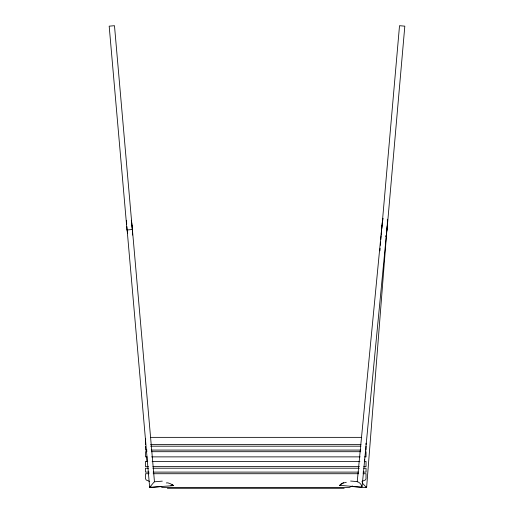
<?xml version="1.0" encoding="UTF-8"?>
<svg xmlns="http://www.w3.org/2000/svg" width="514" height="514" viewBox="0 0 514 514"><rect width="100%" height="100%" fill="white"/><g stroke="black" fill="none" stroke-linecap="round" stroke-linejoin="round"><path stroke-width="0.77" d="M126.643 220.583L126.617 221.945A80.897 80.897 0 0 0 126.688 224.213M132.483 235.052L132.516 233.015A80.897 80.897 0 0 0 131.52 221.592L131.269 220.255M379.936 250.858L380.122 248.455M380.373 245.255L380.623 242.055M380.816 239.659L381.131 235.656M381.259 234.056L381.632 229.257M350.632 486.45L366.611 487.58L387.228 225.742M381.761 228.717L399.519 25.7L404.82 26.163L386.991 229.976L386.631 229.951M381.973 225.363L357.224 481.811C359.138 481.612 362.762 485.814 361.56 487.266L339.413 485.261M362.042 487.092L386.888 229.636M383.123 218.264L382.48 221.611A80.897 80.801 -84.3 0 0 381.484 233.028L381.504 234.39M385.744 236.736L385.995 235.393M149.76 486.43L149.664 487.439L173.565 485.595M145.674 438.898L145.488 444.565M340.396 484.631L340.396 485.087M166.311 482.935L167.847 482.852L170.179 483.642A3.733 0.977 20.6 0 1 172.042 484.76L172.344 485.087M343.564 482.704L339.465 485.428M150.159 487.073L149.664 487.439L127.106 229.617M151.232 486.88L149.651 487.304L154.29 481.824L162.302 481.13M352.411 485.91L349.115 487.529L162.411 487.529L160.432 486.559M361.901 481.451L365.358 479.986L365.994 479.003L366.039 473.722L363.032 473.722M172.344 485.557L170.918 485.447M131.957 229.546L127.009 229.976L109.18 26.163L114.481 25.7L132.31 229.514M150.191 487.471L161.814 486.507M150.57 437.363L361.689 437.363M150.57 444.565L360.963 444.565M150.57 446.191L360.963 446.191M146.991 450.078L145.488 450.078L145.488 446.191M151.347 450.078L360.712 450.078M146.991 451.697L145.488 451.697L145.488 456.875L146.991 456.875M151.347 451.697L360.712 451.697M151.604 456.875L360.185 456.875M364.535 456.875L366.039 456.875L366.039 451.697M147.743 461.411L145.488 461.411L145.488 466.596L148.495 466.596M152.118 461.411L359.922 461.411M364.535 461.411L366.039 461.411L366.039 466.596L363.784 466.596M152.896 466.596L359.408 466.596M148.495 468.215L145.488 468.215L145.488 472.103L149.086 472.103M152.896 468.215L359.408 468.215M363.784 468.215L366.039 468.215L366.039 472.103L363.032 472.103M153.178 472.103L358.631 472.103M149.086 473.722L145.488 473.722L145.488 478.579L146.175 479.986L149.625 481.451M153.178 473.722L358.631 473.722M346.32 482.305L342.562 483.186A3.733 0.977 -20.6 0 0 340.698 484.297M167.371 488.3L344.162 488.3M350.606 481.046L357.705 481.637M366.566 487.683L362.132 482.826M361.117 487.06L361.56 487.266M172.126 484.323L173.469 485.499M366.199 486.829L366.611 487.58M132.027 225.344L154.47 481.843M387.338 219.247L387.376 221.964A80.897 80.801 -84.3 0 1 386.38 233.382M366.039 443.177L366.039 444.565M366.039 446.191L366.039 450.078M364.67 459.143L364.67 461.411M146.856 456.875L146.856 461.411M127.613 233.369A80.897 80.897 0 0 1 126.823 226.501"/></g></svg>
